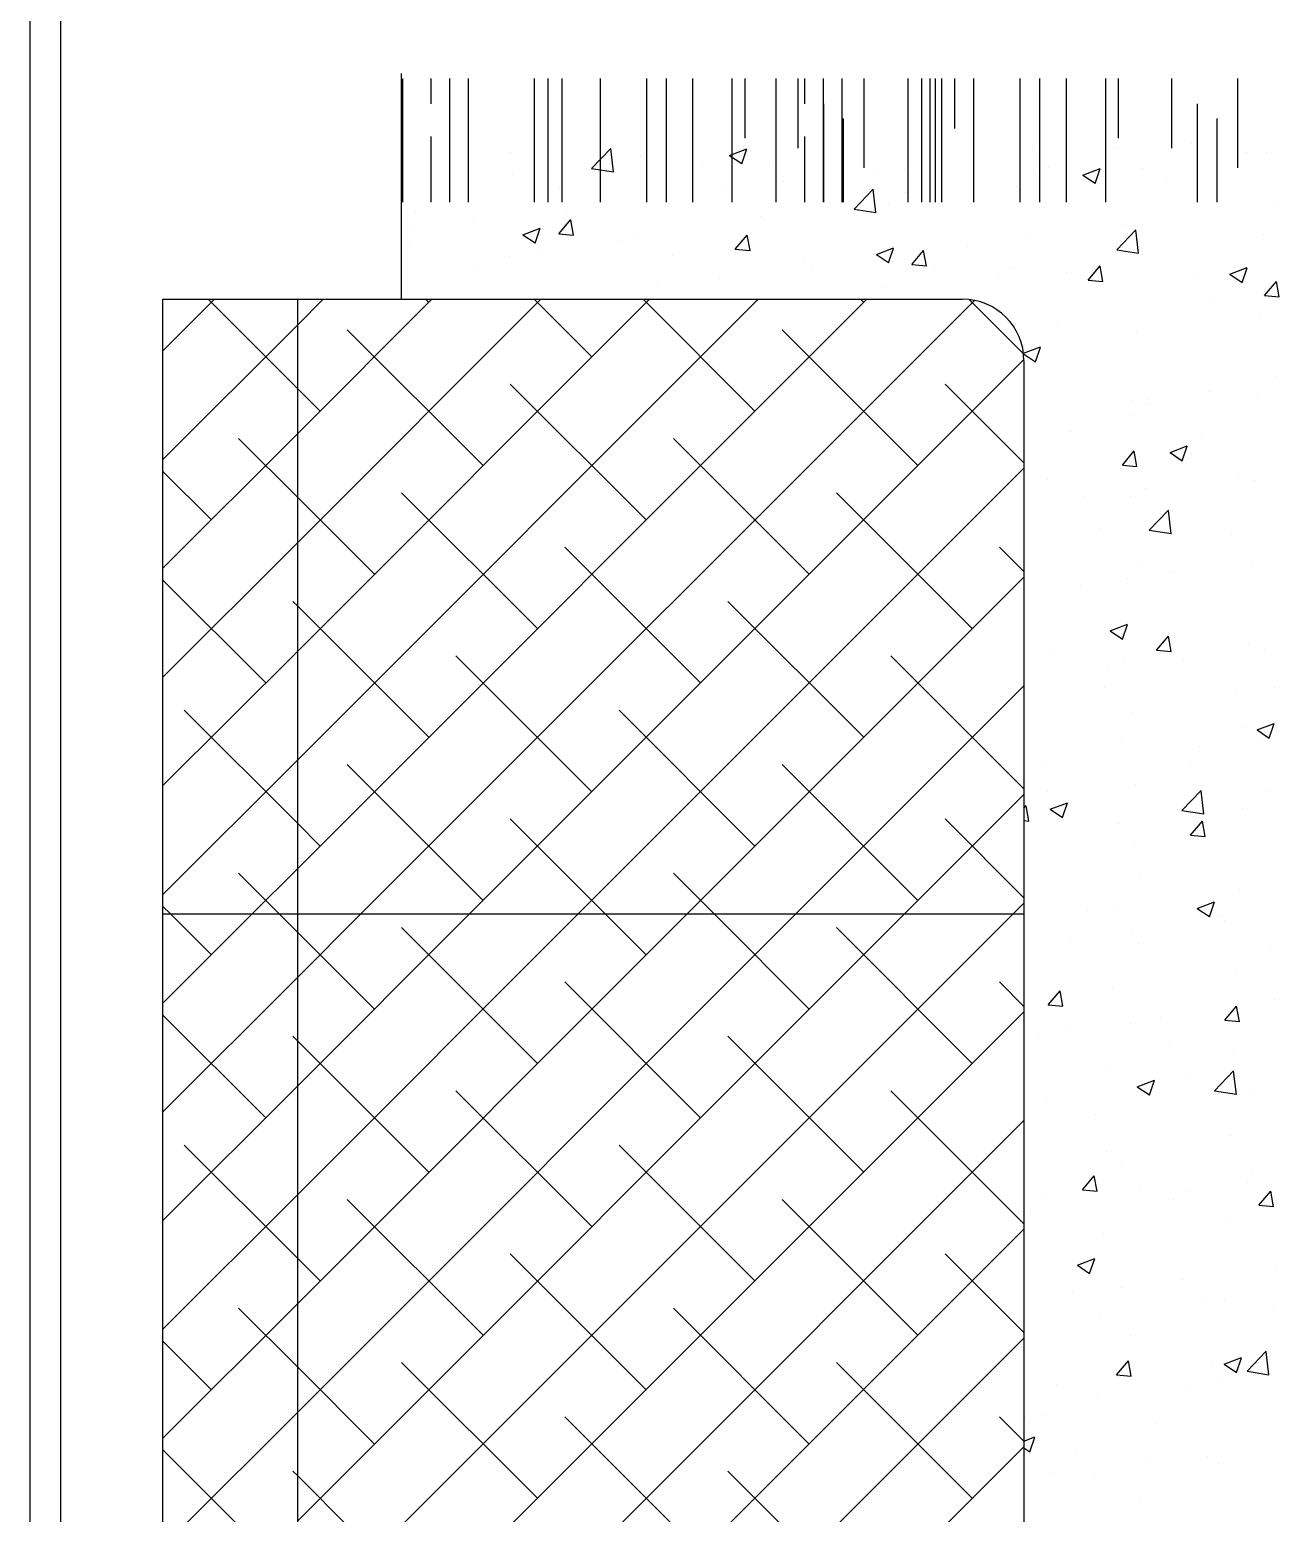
# Model space of a CAD drawing. Extents: x -7 to 226, y -20 to 32.
# Drawn here: x 129.124 to 130.14, y 14.963 to 16.169 of the extents above; entities that cross this region are included whole.
import ezdxf

# ---------------------------------------------------------------- set-up
doc = ezdxf.new("R2010")
doc.units = 0
doc.header["$LTSCALE"] = 20
doc.layers.get('0').update_dxf_attribs({"linetype": 'CONTINUOUS'})
for name, color, linetype in [('CONCRETO', 5, 'CONTINUOUS'), ('EQUIPAMENTOS', 1, 'CONTINUOUS'), ('PAREDE', 250, 'CONTINUOUS')]:
    doc.layers.add(name, color=color, linetype=linetype)

# ---------------------------------------------------------------- blocks, each defined once
blk = doc.blocks.new('*X153')
at = {"color": 0, "linetype": 'CONTINUOUS'}
for p, q in [((129.5165, 27.2615), (129.5165, 27.2615)), ((129.5791, 27.2646), (129.5791, 27.2646)), ((129.0249, 27.2572), (129.0249, 27.2572)), ((129.091, 27.2442), (129.1066, 27.2604)), ((129.1088, 27.2414), (129.1066, 27.2604)), ((129.1309, 27.2546), (129.1309, 27.2546)), ((129.1316, 27.2527), (129.1316, 27.2527)), ((129.2031, 27.2548), (129.2171, 27.2602)), ((129.2031, 27.2548), (129.2131, 27.2481)), ((129.2131, 27.248), (129.2171, 27.2601)), ((129.4493, 27.26), (129.4493, 27.26)), ((129.6233, 27.257), (129.6233, 27.257)), ((129.6398, 27.2568), (129.6398, 27.2568)), ((129.027, 27.2396), (129.027, 27.2396)), ((129.091, 27.2442), (129.1088, 27.2414)), ((129.1812, 27.2484), (129.1812, 27.2484)), ((129.2384, 27.2481), (129.2384, 27.2481)), ((129.323, 27.2434), (129.323, 27.2434)), ((129.3452, 27.2436), (129.3452, 27.2436)), ((129.4519, 27.2391), (129.4519, 27.2391)), ((129.4624, 27.2446), (129.4624, 27.2446)), ((129.4905, 27.2388), (129.5045, 27.2442)), ((129.4905, 27.2388), (129.5005, 27.2321)), ((129.5005, 27.232), (129.5046, 27.2441)), ((129.5388, 27.244), (129.5388, 27.244)), ((129.0646, 27.2284), (129.0646, 27.2284)), ((129.1972, 27.2268), (129.1972, 27.2268)), ((129.2473, 27.2334), (129.2473, 27.2334)), ((129.3044, 27.2111), (129.32, 27.2273)), ((129.3222, 27.2083), (129.32, 27.2273)), ((129.4361, 27.2299), (129.4361, 27.2299)), ((129.5587, 27.2346), (129.5587, 27.2346)), ((129.3322, 27.2149), (129.3322, 27.2149)), ((129.3458, 27.2245), (129.3458, 27.2245)), ((129.6488, 27.2143), (129.6488, 27.2143)), ((128.948, 27.2084), (128.948, 27.2084)), ((129.0644, 27.1911), (129.074, 27.2026)), ((129.0709, 27.2102), (129.0709, 27.2102)), ((129.0763, 27.1899), (129.074, 27.2025)), ((129.2292, 27.2045), (129.2292, 27.2045)), ((129.2312, 27.2021), (129.2312, 27.2021)), ((129.3044, 27.2111), (129.3222, 27.2083)), ((128.9451, 27.1936), (128.9451, 27.1936)), ((128.9951, 27.2002), (128.9951, 27.2002)), ((129.0351, 27.1903), (129.0491, 27.1957)), ((129.0351, 27.1903), (129.045, 27.1836)), ((129.045, 27.1835), (129.0491, 27.1956)), ((129.0644, 27.1911), (129.0763, 27.19)), ((129.2078, 27.1785), (129.2175, 27.19)), ((129.2198, 27.1774), (129.2175, 27.1899)), ((129.5179, 27.178), (129.5335, 27.1942)), ((129.5225, 27.1977), (129.5225, 27.1977)), ((129.5357, 27.1752), (129.5335, 27.1941)), ((129.6374, 27.1902), (129.6374, 27.1902)), ((128.9429, 27.1824), (128.9429, 27.1824)), ((129.0497, 27.1779), (129.0497, 27.1779)), ((129.1125, 27.1845), (129.1125, 27.1845)), ((129.1285, 27.188), (129.1285, 27.188)), ((129.2078, 27.1785), (129.2198, 27.1775)), ((129.3225, 27.1743), (129.3365, 27.1796)), ((129.3325, 27.1675), (129.3365, 27.1795)), ((129.3513, 27.166), (129.3609, 27.1775)), ((129.3632, 27.1648), (129.3609, 27.1774)), ((129.3967, 27.1811), (129.3967, 27.1811)), ((129.4468, 27.1877), (129.4468, 27.1877)), ((129.5179, 27.178), (129.5357, 27.1752)), ((129.5363, 27.1774), (129.5363, 27.1774)), ((129.0246, 27.173), (129.0246, 27.173)), ((129.1564, 27.1733), (129.1564, 27.1733)), ((129.2632, 27.1688), (129.2632, 27.1688)), ((129.2704, 27.1645), (129.2704, 27.1645)), ((129.3225, 27.1743), (129.3324, 27.1676)), ((129.3513, 27.166), (129.3632, 27.1649)), ((129.4947, 27.1534), (129.5044, 27.1649)), ((129.5067, 27.1523), (129.5044, 27.1648)), ((129.5388, 27.1746), (129.5388, 27.1746)), ((128.9959, 27.1645), (128.9959, 27.1645)), ((129.1947, 27.1545), (129.1947, 27.1545)), ((129.37, 27.1643), (129.37, 27.1643)), ((129.4222, 27.1545), (129.4222, 27.1545)), ((129.4336, 27.1633), (129.4336, 27.1633)), ((129.4767, 27.1598), (129.4767, 27.1598)), ((129.4947, 27.1534), (129.5067, 27.1524)), ((129.5835, 27.1553), (129.5835, 27.1553)), ((129.6099, 27.1583), (129.6239, 27.1636)), ((129.6099, 27.1583), (129.6199, 27.1515)), ((129.6199, 27.1514), (129.6239, 27.1635)), ((129.1446, 27.1479), (129.1446, 27.1479)), ((129.3298, 27.1483), (129.3298, 27.1483)), ((129.6382, 27.1409), (129.6478, 27.1524)), ((129.6382, 27.1409), (129.6501, 27.1398)), ((129.6463, 27.142), (129.6463, 27.142)), ((129.6501, 27.1397), (129.6478, 27.1523)), ((129.5962, 27.1354), (129.5962, 27.1354)), ((129.4699, 27.1188), (129.4699, 27.1188)), ((129.6349, 27.1236), (129.6349, 27.1236)), ((129.5339, 27.1108), (129.5339, 27.1108)), ((129.4421, 27.0939), (129.4559, 27.0991)), ((129.4422, 27.0935), (129.4518, 27.087)), ((129.4518, 27.0869), (129.4559, 27.099)), ((129.6472, 27.0753), (129.6472, 27.0753)), ((129.5436, 27.0566), (129.5436, 27.0566)), ((129.5937, 27.0632), (129.5937, 27.0632)), ((129.6325, 27.0571), (129.6325, 27.0571)), ((129.5306, 27.0552), (129.5306, 27.0552)), ((129.5315, 27.0442), (129.5315, 27.0442)), ((129.5446, 27.0531), (129.5446, 27.0531)), ((129.48, 27.0307), (129.48, 27.0307)), ((129.5867, 27.0262), (129.5867, 27.0262)), ((129.5225, 27.003), (129.5321, 27.0145)), ((129.5344, 27.0018), (129.5321, 27.0144)), ((129.5613, 27.0132), (129.5753, 27.0186)), ((129.5613, 27.0132), (129.5712, 27.0065)), ((129.5712, 27.0064), (129.5753, 27.0185)), ((129.5785, 27.0113), (129.5785, 27.0113)), ((129.5225, 27.003), (129.5344, 27.0019)), ((129.4619, 26.9913), (129.4619, 26.9913)), ((129.5411, 26.9843), (129.5411, 26.9843)), ((129.6168, 26.9942), (129.6168, 26.9942)), ((129.6301, 26.9905), (129.6301, 26.9905)), ((129.491, 26.9777), (129.491, 26.9777)), ((129.529, 26.9777), (129.529, 26.9777)), ((129.5444, 26.9501), (129.56, 26.9663)), ((129.5622, 26.9472), (129.56, 26.9662)), ((129.5048, 26.9514), (129.5048, 26.9514)), ((129.5444, 26.9501), (129.5622, 26.9473)), ((129.6115, 26.9469), (129.6115, 26.9469)), ((129.6276, 26.9239), (129.6276, 26.9239)), ((129.5382, 26.9213), (129.5382, 26.9213)), ((129.5642, 26.9154), (129.5642, 26.9154)), ((129.4885, 26.9054), (129.4885, 26.9054)), ((129.5266, 26.9111), (129.5266, 26.9111)), ((129.5126, 26.8682), (129.5266, 26.8736)), ((129.5126, 26.8682), (129.5225, 26.8615)), ((129.5226, 26.8614), (129.5266, 26.8735)), ((129.5502, 26.8526), (129.5599, 26.864)), ((129.5622, 26.8514), (129.5599, 26.8639)), ((129.5502, 26.8526), (129.5622, 26.8515)), ((129.6252, 26.8573), (129.6252, 26.8573)), ((129.6379, 26.8531), (129.6379, 26.8531)), ((129.4658, 26.8492), (129.4658, 26.8492)), ((129.5242, 26.8445), (129.5242, 26.8445)), ((129.5726, 26.8447), (129.5726, 26.8447)), ((129.5116, 26.8365), (129.5116, 26.8365)), ((129.508, 26.8224), (129.508, 26.8224)), ((129.6148, 26.8179), (129.6148, 26.8179)), ((129.6466, 26.822), (129.6466, 26.822)), ((129.53, 26.802), (129.53, 26.802)), ((129.6228, 26.7907), (129.6228, 26.7907)), ((129.632, 26.7877), (129.646, 26.793)), ((129.6419, 26.7809), (129.646, 26.7929)), ((129.632, 26.7877), (129.6419, 26.781)), ((129.6353, 26.7808), (129.6353, 26.7808)), ((129.5217, 26.7779), (129.5217, 26.7779)), ((129.5853, 26.7742), (129.5853, 26.7742)), ((129.459, 26.7576), (129.459, 26.7576)), ((129.5779, 26.7581), (129.5779, 26.7581)), ((129.5328, 26.7431), (129.5328, 26.7431)), ((129.4613, 26.738), (129.4613, 26.738)), ((129.5709, 26.7221), (129.5865, 26.7384)), ((129.5887, 26.7193), (129.5865, 26.7383)), ((129.6396, 26.7386), (129.6396, 26.7386)), ((129.4425, 26.7242), (129.4442, 26.7262)), ((129.4465, 26.7135), (129.4442, 26.7261)), ((129.4639, 26.7232), (129.4779, 26.7285)), ((129.4639, 26.7232), (129.4739, 26.7165)), ((129.4739, 26.7164), (129.4779, 26.7284)), ((129.5709, 26.7221), (129.5887, 26.7194)), ((129.6203, 26.7242), (129.6203, 26.7242)), ((129.4425, 26.714), (129.4465, 26.7136)), ((129.5193, 26.7114), (129.5193, 26.7114)), ((129.578, 26.7021), (129.5876, 26.7136)), ((129.5899, 26.701), (129.5876, 26.7135)), ((129.5327, 26.6953), (129.5327, 26.6953)), ((129.578, 26.7021), (129.5899, 26.7011)), ((129.5827, 26.7019), (129.5827, 26.7019)), ((129.5376, 26.6681), (129.5376, 26.6681)), ((129.5833, 26.6426), (129.5973, 26.648)), ((129.5933, 26.6358), (129.5973, 26.6479)), ((129.6179, 26.6576), (129.6179, 26.6576)), ((129.4939, 26.6409), (129.4939, 26.6409)), ((129.5169, 26.6448), (129.5169, 26.6448)), ((129.5833, 26.6426), (129.5933, 26.6359)), ((129.6006, 26.6364), (129.6006, 26.6364)), ((129.5301, 26.6231), (129.5301, 26.6231)), ((129.6059, 26.633), (129.6059, 26.633)), ((129.4801, 26.6165), (129.4801, 26.6165)), ((129.536, 26.614), (129.536, 26.614)), ((129.6428, 26.6095), (129.6428, 26.6095)), ((129.6155, 26.591), (129.6155, 26.591)), ((129.4623, 26.5642), (129.4719, 26.5757)), ((129.4742, 26.5631), (129.4719, 26.5756)), ((129.5144, 26.5782), (129.5144, 26.5782)), ((129.4623, 26.5642), (129.4742, 26.5632)), ((129.6057, 26.5517), (129.6154, 26.5632)), ((129.6177, 26.5505), (129.6154, 26.5631)), ((129.646, 26.5687), (129.646, 26.5687)), ((129.5533, 26.5541), (129.5533, 26.5541)), ((129.6057, 26.5517), (129.6177, 26.5506)), ((129.4541, 26.5392), (129.4541, 26.5392)), ((129.4775, 26.5442), (129.4775, 26.5442)), ((129.5294, 26.5487), (129.5294, 26.5487)), ((129.5608, 26.5347), (129.5608, 26.5347)), ((129.613, 26.5244), (129.613, 26.5244)), ((129.512, 26.5116), (129.512, 26.5116)), ((129.5346, 26.4976), (129.5486, 26.503)), ((129.5446, 26.4908), (129.5487, 26.5029)), ((129.5773, 26.5048), (129.5773, 26.5048)), ((129.5974, 26.4942), (129.613, 26.5105)), ((129.6152, 26.4914), (129.613, 26.5104)), ((129.5346, 26.4976), (129.5446, 26.4909)), ((129.5974, 26.4942), (129.6152, 26.4915)), ((129.627, 26.4919), (129.627, 26.4919)), ((129.4607, 26.4848), (129.4607, 26.4848)), ((129.5006, 26.4753), (129.5006, 26.4753)), ((129.6106, 26.4578), (129.6106, 26.4578)), ((129.5096, 26.445), (129.5096, 26.445)), ((129.5219, 26.4325), (129.5219, 26.4325)), ((129.49, 26.4138), (129.4997, 26.4253)), ((129.502, 26.4126), (129.4997, 26.4252)), ((129.6244, 26.4196), (129.6244, 26.4196)), ((129.6286, 26.428), (129.6286, 26.428)), ((129.4573, 26.4101), (129.4573, 26.4101)), ((129.49, 26.4138), (129.502, 26.4127)), ((129.5371, 26.4148), (129.5371, 26.4148)), ((129.564, 26.4056), (129.564, 26.4056)), ((129.5743, 26.413), (129.5743, 26.413)), ((129.6335, 26.4012), (129.6431, 26.4127)), ((129.6454, 26.4001), (129.6431, 26.4126)), ((129.448, 26.3964), (129.448, 26.3964)), ((129.6335, 26.4012), (129.6454, 26.4002)), ((129.6082, 26.3913), (129.6082, 26.3913)), ((129.5072, 26.3785), (129.5072, 26.3785)), ((129.486, 26.3526), (129.5, 26.358)), ((129.4959, 26.3458), (129.5, 26.3579)), ((129.486, 26.3526), (129.4959, 26.3459)), ((129.6475, 26.3507), (129.6475, 26.3507)), ((129.5217, 26.3341), (129.5217, 26.3341)), ((129.5718, 26.3407), (129.5718, 26.3407)), ((129.4821, 26.3308), (129.4821, 26.3308)), ((129.5889, 26.3263), (129.5889, 26.3263)), ((129.6057, 26.3247), (129.6057, 26.3247)), ((129.5047, 26.3119), (129.5047, 26.3119)), ((129.6454, 26.3155), (129.6454, 26.3155)), ((129.5288, 26.2955), (129.5288, 26.2955)), ((129.5178, 26.2634), (129.5274, 26.2748)), ((129.5297, 26.2622), (129.5274, 26.2747)), ((129.6054, 26.2721), (129.6194, 26.2774)), ((129.6054, 26.2721), (129.6153, 26.2653)), ((129.6153, 26.2652), (129.6194, 26.2773)), ((129.6239, 26.2663), (129.6395, 26.2825)), ((129.6417, 26.2634), (129.6395, 26.2824)), ((129.5178, 26.2634), (129.5297, 26.2623)), ((129.5192, 26.2618), (129.5192, 26.2618)), ((129.5949, 26.2718), (129.5949, 26.2718)), ((129.6239, 26.2663), (129.6417, 26.2635)), ((129.4691, 26.2552), (129.4691, 26.2552)), ((129.5767, 26.2515), (129.5767, 26.2515)), ((129.6033, 26.2581), (129.6033, 26.2581)), ((129.5023, 26.2453), (129.5023, 26.2453)), ((129.4431, 26.2286), (129.4431, 26.2286)), ((129.4601, 26.2315), (129.4601, 26.2315)), ((129.5499, 26.2241), (129.5499, 26.2241)), ((129.4425, 26.2095), (129.4513, 26.2129)), ((129.4473, 26.2007), (129.4513, 26.2128)), ((129.4425, 26.2041), (129.4473, 26.2008)), ((129.4853, 26.2018), (129.4853, 26.2018)), ((129.5423, 26.1929), (129.5423, 26.1929)), ((129.5921, 26.1973), (129.5921, 26.1973)), ((129.6009, 26.1915), (129.6009, 26.1915)), ((129.4666, 26.183), (129.4666, 26.183)), ((129.4999, 26.1787), (129.4999, 26.1787)), ((129.5365, 26.1615), (129.5365, 26.1615))]:
    blk.add_line(p, q, dxfattribs=at)
blk = doc.blocks.new('*X154')
at = {"color": 0, "linetype": 'CONTINUOUS'}
for p, q in [((128.7425, 27.0959), (128.7844, 27.1378)), ((128.852, 27.065), (128.7792, 27.1378)), ((128.7425, 27.0075), (128.852, 27.117)), ((128.7425, 26.9191), (128.852, 27.0286)), ((128.852, 26.9767), (128.8039, 27.0247)), ((128.7818, 26.9584), (128.7425, 26.9978)), ((128.7425, 26.8307), (128.852, 26.9402)), ((128.826, 26.8259), (128.7425, 26.9094)), ((128.852, 26.8883), (128.8481, 26.8922)), ((128.7425, 26.7424), (128.852, 26.8518)), ((128.852, 26.7115), (128.7597, 26.8038)), ((128.7425, 26.654), (128.852, 26.7635)), ((128.8373, 26.6378), (128.8039, 26.6712)), ((128.8148, 26.6378), (128.852, 26.6751)), ((128.7489, 26.6378), (128.7425, 26.6442)), ((128.7425, 26.5656), (128.8148, 26.6378)), ((128.7818, 26.6049), (128.7489, 26.6378)), ((128.852, 26.6231), (128.8373, 26.6378)), ((128.852, 26.1447), (129.3451, 26.6378)), ((128.852, 26.2331), (129.2567, 26.6378)), ((128.852, 26.3215), (129.1683, 26.6378)), ((128.852, 26.4099), (129.0799, 26.6378)), ((128.852, 26.4983), (128.9915, 26.6378)), ((128.852, 26.5867), (128.9031, 26.6378)), ((128.9335, 26.1378), (129.4335, 26.6378)), ((129.1354, 26.6049), (129.1024, 26.6378)), ((129.268, 26.5607), (129.1908, 26.6378)), ((128.9144, 26.5607), (128.852, 26.6231)), ((129.047, 26.5165), (128.9365, 26.627)), ((129.4005, 26.5165), (129.2901, 26.627)), ((128.7425, 26.4772), (128.852, 26.5867)), ((129.1796, 26.4723), (129.0691, 26.5828)), ((129.4425, 26.5629), (129.4226, 26.5828)), ((128.826, 26.4723), (128.7425, 26.5558)), ((129.0219, 26.1378), (129.4425, 26.5585)), ((128.852, 26.5347), (128.8481, 26.5386)), ((129.3122, 26.4281), (129.2017, 26.5386)), ((128.9586, 26.4281), (128.852, 26.5347)), ((128.7425, 26.3888), (128.852, 26.4983)), ((129.0912, 26.3839), (128.9807, 26.4944)), ((129.4425, 26.3862), (129.3342, 26.4944)), ((129.1103, 26.1378), (129.4425, 26.4701)), ((128.852, 26.3579), (128.7597, 26.4502)), ((129.2238, 26.3397), (129.1133, 26.4502)), ((128.7425, 26.3004), (128.852, 26.4099)), ((129.0028, 26.2955), (128.8923, 26.406)), ((129.3563, 26.2955), (129.2459, 26.406)), ((129.1986, 26.1378), (129.4425, 26.3817)), ((128.8702, 26.3397), (128.852, 26.3579)), ((129.1354, 26.2513), (129.0249, 26.3618)), ((129.4425, 26.2978), (129.3784, 26.3618)), ((128.7425, 26.212), (128.852, 26.3215)), ((128.852, 26.2695), (128.8039, 26.3176)), ((129.268, 26.2071), (129.1575, 26.3176)), ((128.7818, 26.2513), (128.7425, 26.2907)), ((129.287, 26.1378), (129.4425, 26.2933)), ((129.047, 26.163), (128.9365, 26.2734)), ((129.4005, 26.163), (129.2901, 26.2734)), ((128.9144, 26.2071), (128.852, 26.2695)), ((128.7567, 26.1378), (128.852, 26.2331)), ((129.1605, 26.1378), (129.0691, 26.2292)), ((129.4425, 26.2094), (129.4226, 26.2292)), ((128.8069, 26.1378), (128.7425, 26.2023)), ((129.3754, 26.1378), (129.4425, 26.2049)), ((128.852, 26.1812), (128.8481, 26.185)), ((128.8953, 26.1378), (128.852, 26.1812)), ((129.2489, 26.1378), (129.2017, 26.185))]:
    blk.add_line(p, q, dxfattribs=at)
blk = doc.blocks.new('*X155')
at = {"color": 0, "linetype": 'CONTINUOUS'}
for p, q in [((128.852, 26.6751), (129.3148, 27.1378)), ((128.852, 26.7635), (129.2264, 27.1378)), ((128.852, 26.8518), (129.138, 27.1378)), ((128.852, 26.9402), (129.0496, 27.1378)), ((128.852, 27.0286), (128.9612, 27.1378)), ((128.852, 27.117), (128.8728, 27.1378)), ((128.9031, 26.6378), (129.4022, 27.1369)), ((128.9586, 27.1352), (128.956, 27.1378)), ((129.0912, 27.091), (129.0444, 27.1378)), ((129.2238, 27.0468), (129.1328, 27.1378)), ((129.3122, 27.1352), (129.3095, 27.1378)), ((129.4422, 27.0936), (129.3983, 27.1375)), ((129.0028, 27.0026), (128.8923, 27.1131)), ((129.3563, 27.0026), (129.2459, 27.1131)), ((128.9915, 26.6378), (129.4425, 27.0888)), ((129.1354, 26.9584), (129.0249, 27.0689)), ((129.4425, 27.0049), (129.3784, 27.0689)), ((128.8702, 27.0468), (128.852, 27.065)), ((129.268, 26.9143), (129.1575, 27.0247)), ((129.0799, 26.6378), (129.4425, 27.0004)), ((128.9144, 26.9143), (128.852, 26.9767)), ((129.047, 26.8701), (128.9365, 26.9805)), ((129.4005, 26.8701), (129.2901, 26.9805)), ((129.1796, 26.8259), (129.0691, 26.9363)), ((129.4425, 26.9165), (129.4226, 26.9363)), ((129.1683, 26.6378), (129.4425, 26.912)), ((128.9586, 26.7817), (128.852, 26.8883)), ((129.3122, 26.7817), (129.2017, 26.8922)), ((129.0912, 26.7375), (128.9807, 26.848)), ((129.4425, 26.7397), (129.3342, 26.848)), ((129.2567, 26.6378), (129.4425, 26.8236)), ((129.2238, 26.6933), (129.1133, 26.8038)), ((129.0028, 26.6491), (128.8923, 26.7596)), ((129.3563, 26.6491), (129.2459, 26.7596)), ((129.3451, 26.6378), (129.4425, 26.7352)), ((128.8702, 26.6933), (128.852, 26.7115)), ((129.1024, 26.6378), (129.0249, 26.7154)), ((129.4425, 26.6513), (129.3784, 26.7154)), ((129.1908, 26.6378), (129.1575, 26.6712)), ((129.4335, 26.6378), (129.4425, 26.6469))]:
    blk.add_line(p, q, dxfattribs=at)

msp = doc.modelspace()

# ---------------------------------------------------------------- linework, layer by layer
at = {"color": 40, "ltscale": 0.2}
for p, q in [((129.4268, 16.1296), (129.4268, 16.0291)), ((129.45, 16.1296), (129.45, 16.109)), ((129.4652, 16.1296), (129.4652, 16.0291)), ((129.4804, 16.1296), (129.4804, 16.0291)), ((129.534, 16.1296), (129.534, 16.0291)), ((129.5452, 16.1296), (129.5452, 16.0291)), ((129.5564, 16.1296), (129.5564, 16.0291)), ((129.5876, 16.1296), (129.5876, 16.0291)), ((129.6252, 16.1296), (129.6252, 16.0291)), ((129.6412, 16.1296), (129.6412, 16.0291)), ((129.6628, 16.1296), (129.6628, 16.0291)), ((129.6948, 16.1296), (129.6948, 16.0291)), ((129.7052, 16.1296), (129.7052, 16.081)), ((129.7305, 16.1296), (129.7305, 16.0291)), ((129.7484, 16.1296), (129.7484, 16.073)), ((129.7537, 16.1296), (129.7537, 16.109)), ((129.7689, 16.1296), (129.7689, 16.0291)), ((129.7841, 16.1296), (129.7841, 16.0291)), ((129.802, 16.1296), (129.802, 16.057)), ((129.8377, 16.1296), (129.8377, 16.0291)), ((129.8489, 16.1296), (129.8489, 16.0291)), ((129.8556, 16.1296), (129.8556, 16.0291)), ((129.8601, 16.1296), (129.8601, 16.0291)), ((129.8652, 16.1296), (129.8652, 16.0291)), ((129.8756, 16.1296), (129.8756, 16.089)), ((129.8913, 16.1296), (129.8913, 16.0291)), ((129.9289, 16.1296), (129.9289, 16.0291)), ((129.9449, 16.1296), (129.9449, 16.0291)), ((129.9665, 16.1296), (129.9665, 16.0291)), ((129.9985, 16.1296), (129.9985, 16.0291)), ((130.0089, 16.1296), (130.0089, 16.081)), ((130.0521, 16.1296), (130.0521, 16.073)), ((130.1057, 16.1296), (130.1057, 16.057)), ((129.7692, 16.109), (129.7692, 16.0291)), ((130.0729, 16.109), (130.0729, 16.0291)), ((129.7852, 16.097), (129.7852, 16.0291)), ((130.0889, 16.097), (130.0889, 16.0291)), ((129.45, 16.0826), (129.45, 16.0291)), ((129.7537, 16.0826), (129.7537, 16.0291))]:
    msp.add_line(p, q, dxfattribs=at)
at = {"layer": 'EQUIPAMENTOS', "color": 40, "ltscale": 0.2}
msp.add_line((129.4261, 15.9502), (129.4261, 16.1337), dxfattribs=at)
at = {"layer": 'EQUIPAMENTOS', "color": 52, "ltscale": 0.2}
for p, q in [((129.2322, 15.9502), (129.8822, 15.9502)), ((129.2322, 14.4502), (129.2322, 15.9502)), ((129.3417, 14.4502), (129.3417, 15.9502)), ((129.9322, 15.9002), (129.9322, 14.5002)), ((129.9322, 15.4502), (129.2322, 15.4502))]:
    msp.add_line(p, q, dxfattribs=at)
msp.add_arc((129.8822, 15.9002), 0.05, 0, 90, dxfattribs=at)
at = {"layer": 'PAREDE'}
for p, q in [((129.1238, 17.7815), (129.1238, 13.5818)), ((129.1488, 17.7565), (129.1488, 16.0231)), ((129.1488, 16.0231), (129.1488, 13.6481))]:
    msp.add_line(p, q, dxfattribs=at)

# ---------------------------------------------------------------- block references
at = {"layer": 'CONCRETO', "color": 40, "linetype": 'CONTINUOUS'}
msp.add_blockref('*X153', (0.4897, -11.1877), dxfattribs=at)
at = {"layer": 'CONCRETO', "color": 52, "linetype": 'CONTINUOUS'}
for name in ['*X154', '*X155']:
    msp.add_blockref(name, (0.4897, -11.1877), dxfattribs=at)

doc.saveas('drawing.dxf')
